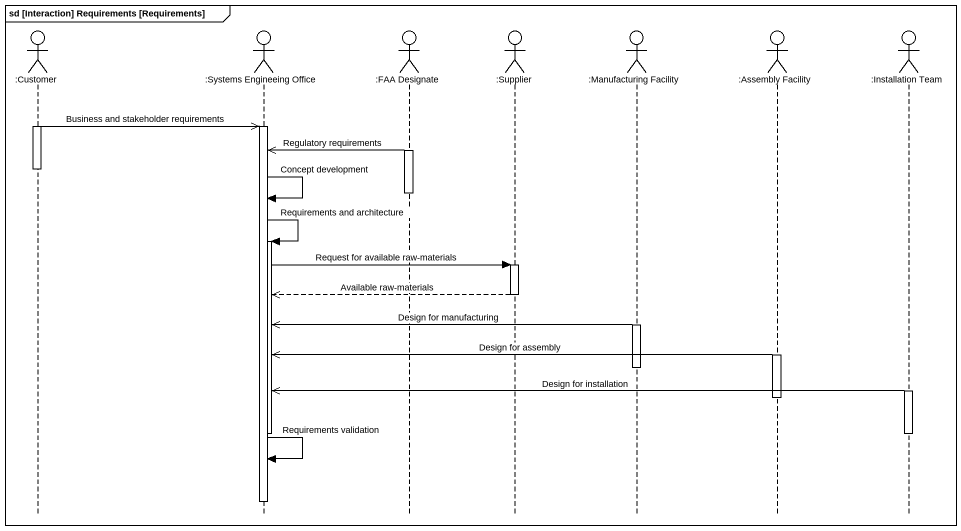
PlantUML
@startuml
mainframe sd [Interaction] Requirements [Requirements]
hide footbox
actor ":Customer" as Customer
actor ":Systems Engineeing Office" as Systems_Engineeing_Office
actor ":FAA Designate" as FAA_Designate
actor ":Supplier" as Supplier
actor ":Manufacturing Facility" as Manufacturing_Facility
actor ":Assembly Facility" as Assembly_Facility
actor ":Installation Team" as Installation_Team

activate Customer
Customer ->> Systems_Engineeing_Office : Business and stakeholder requirements
activate Systems_Engineeing_Office
activate FAA_Designate
FAA_Designate ->> Systems_Engineeing_Office : Regulatory requirements
deactivate Customer
deactivate FAA_Designate
Systems_Engineeing_Office -> Systems_Engineeing_Office : Concept development
Systems_Engineeing_Office -> Systems_Engineeing_Office : Requirements and architecture
activate Systems_Engineeing_Office
Systems_Engineeing_Office -> Supplier : Request for available raw-materials
activate Supplier
Supplier -->> Systems_Engineeing_Office : Available raw-materials
deactivate Supplier
activate Manufacturing_Facility
Manufacturing_Facility ->> Systems_Engineeing_Office : Design for manufacturing
activate Assembly_Facility
Assembly_Facility ->> Systems_Engineeing_Office : Design for assembly
deactivate Manufacturing_Facility
activate Installation_Team
Installation_Team ->> Systems_Engineeing_Office : Design for installation
deactivate Assembly_Facility
deactivate Systems_Engineeing_Office
deactivate Installation_Team
Systems_Engineeing_Office -> Systems_Engineeing_Office : Requirements validation
deactivate Systems_Engineeing_Office
@enduml
